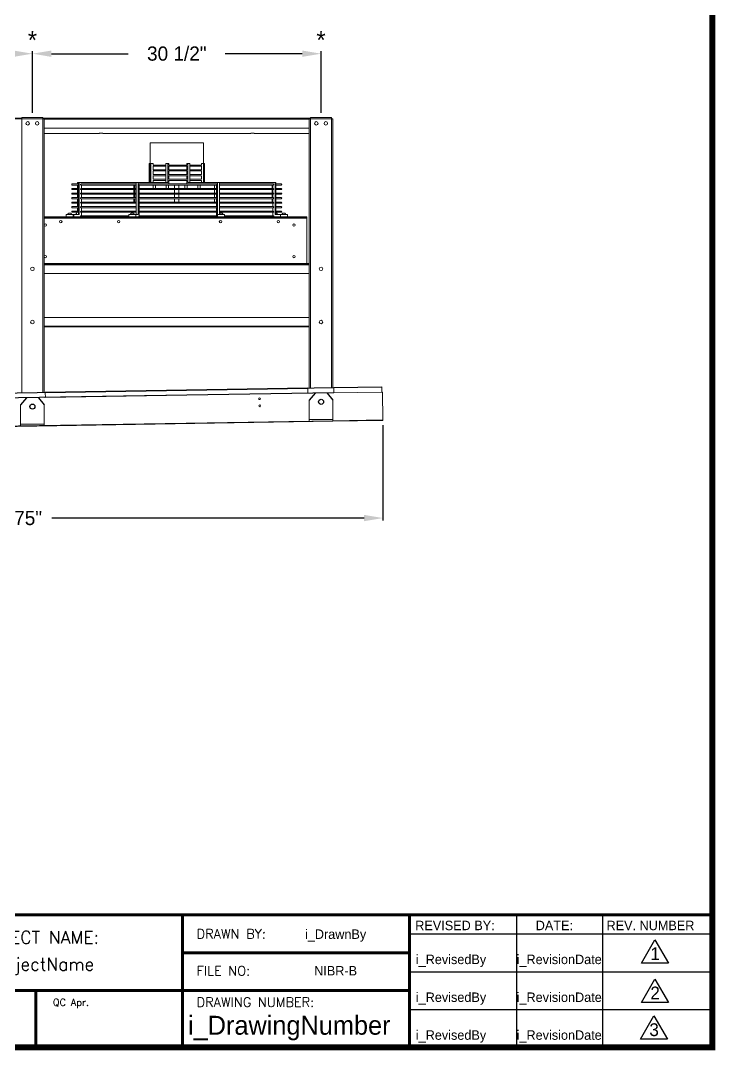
# Model space of a CAD drawing. Extents: x 6 to 271, y -23 to 146.
# Drawn here: x 193.9 to 267.3, y -18.6 to 90.3 of the extents above; entities that cross this region are included whole.
import ezdxf
from ezdxf.enums import TextEntityAlignment as Align

# ---------------------------------------------------------------- set-up
doc = ezdxf.new("R2010")
doc.units = 0
doc.header["$MEASUREMENT"] = 0
doc.layers.get('0').update_dxf_attribs({"linetype": 'CONTINUOUS'})
doc.layers.get('Defpoints').update_dxf_attribs({"linetype": 'CONTINUOUS'})
doc.styles.add('SIMPLEX', font='SIMPLEX')
doc.dimstyles.get("Standard").update_dxf_attribs({"dimtxt": 1.5, "dimasz": 2, "dimexe": 0.25, "dimexo": 0.5, "dimgap": 0.75, "dimtad": 0, "dimtih": 1, "dimtoh": 1, "dimdec": 4, "dimzin": 0, "dimdsep": 46, "dimlunit": 5, "dimtxsty": 'STANDARD', "dimcen": 0.125, "dimclrd": 1, "dimclre": 1, "dimclrt": 1, "dimadec": 0, "dimazin": 0, "dimtfac": 1, "dimtdec": 4, "dimtofl": 0, "dimtmove": 0, "dimatfit": 3, "dimfxl": 1, "dimfrac": 2, "dimtolj": 1, "dimtzin": 0, "dimarcsym": 0})

# ---------------------------------------------------------------- blocks, each defined once
blk = doc.blocks.new('*D20')
at = {"color": 7, "lineweight": -2}
for p, q in [((164.66, 80.54), (164.66, 87.04)), ((166.66, 86.79), (174.78, 86.79)), ((193.16, 86.79), (185.03, 86.79)), ((195.16, 80.54), (195.16, 87.04))]:
    blk.add_line(p, q, dxfattribs=at)
at = {"color": 7}
for points in [[(166.66, 87.12), (166.66, 86.45), (164.66, 86.79)], [(193.16, 87.12), (193.16, 86.45), (195.16, 86.79)]]:
    blk.add_solid(points, dxfattribs=at)
at = {"layer": 'Defpoints', "color": 0}
for p in [(195.16, 86.79), (164.66, 80.04), (195.16, 80.04)]:
    blk.add_point(p, dxfattribs=at)
at = {"insert": (179.91, 86.79), "char_height": 1.5, "attachment_point": 5}
blk.add_mtext('\\A1;30 1/2"', dxfattribs=at)
blk = doc.blocks.new('*D21')
at = {"color": 7, "lineweight": -2}
for p, q in [((195.16, 80.54), (195.16, 87.04)), ((197.16, 86.79), (205.28, 86.79)), ((223.66, 86.79), (215.53, 86.79)), ((225.66, 80.54), (225.66, 87.04))]:
    blk.add_line(p, q, dxfattribs=at)
at = {"color": 7}
for points in [[(197.16, 87.12), (197.16, 86.45), (195.16, 86.79)], [(223.66, 87.12), (223.66, 86.45), (225.66, 86.79)]]:
    blk.add_solid(points, dxfattribs=at)
at = {"layer": 'Defpoints', "color": 0}
for p in [(225.66, 86.79), (195.16, 80.04), (225.66, 80.04)]:
    blk.add_point(p, dxfattribs=at)
at = {"insert": (210.41, 86.79), "char_height": 1.5, "attachment_point": 5}
blk.add_mtext('\\A1;30 1/2"', dxfattribs=at)
blk = doc.blocks.new('*D22')
at = {"color": 7, "lineweight": -2}
for p, q in [((232.2, 47.53), (232.2, 37.45)), ((157.21, 46.3), (157.21, 37.45)), ((159.21, 37.7), (192.2, 37.7)), ((230.2, 37.7), (197.2, 37.7))]:
    blk.add_line(p, q, dxfattribs=at)
at = {"color": 7}
for points in [[(159.21, 38.04), (159.21, 37.37), (157.21, 37.7)], [(230.2, 38.04), (230.2, 37.37), (232.2, 37.7)]]:
    blk.add_solid(points, dxfattribs=at)
at = {"layer": 'Defpoints', "color": 0}
for p in [(232.2, 48.03), (157.21, 46.8), (157.21, 37.7)]:
    blk.add_point(p, dxfattribs=at)
at = {"insert": (194.7, 37.7), "char_height": 1.5, "attachment_point": 5}
blk.add_mtext('\\A1;75"', dxfattribs=at)

msp = doc.modelspace()

# ---------------------------------------------------------------- linework, layer by layer
at = {"color": 0, "linetype": 'Continuous', "lineweight": 15}
for p, q in [((165.76991, 79.96068), (194.04091, 79.96068)), ((193.90541, 79.90897), (194.03991, 79.90897)), ((194.03991, 79.90897), (194.03991, 50.95832)), ((194.04091, 79.90897), (194.03991, 79.90897)), ((194.04091, 80.04447), (194.04091, 79.90997)), ((194.04091, 80.04447), (196.26991, 80.04447)), ((194.04091, 79.90997), (196.26991, 79.90997)), ((194.04091, 79.90897), (194.04091, 79.90997)), ((194.04091, 79.90897), (196.26991, 79.90897)), ((194.04091, 50.95833), (194.04091, 79.90897)), ((196.26991, 80.04447), (196.26991, 79.90997)), ((196.26991, 79.96068), (224.54091, 79.96068)), ((196.26991, 79.90897), (196.26991, 79.90997)), ((196.27091, 79.90897), (196.26991, 79.90897)), ((196.26991, 50.99491), (196.26991, 79.90897)), ((196.40541, 79.90897), (196.27091, 79.90897)), ((196.27091, 79.90897), (196.27091, 50.99493)), ((196.40541, 79.90897), (196.40541, 50.99713)), ((196.40541, 79.85597), (224.40541, 79.85597)), ((224.40541, 79.90897), (224.40541, 51.4566)), ((224.40541, 79.90897), (224.53991, 79.90897)), ((224.53991, 79.90897), (224.53991, 51.45881)), ((224.54091, 79.90897), (224.53991, 79.90897)), ((224.54091, 80.04447), (224.54091, 79.90997)), ((224.54091, 80.04447), (226.76991, 80.04447)), ((224.54091, 79.90997), (226.76991, 79.90997)), ((224.54091, 79.90897), (224.54091, 79.90997)), ((224.54091, 79.90897), (226.76991, 79.90897)), ((224.54091, 51.45882), (224.54091, 79.90897)), ((226.76991, 80.04447), (226.76991, 79.90997)), ((226.76991, 79.90897), (226.76991, 79.90997)), ((226.77091, 79.90897), (226.76991, 79.90897)), ((226.76991, 51.4954), (226.76991, 79.90897)), ((226.90541, 79.90897), (226.77091, 79.90897)), ((226.77091, 79.90897), (226.77091, 51.49542)), ((226.90541, 79.90897), (226.90541, 51.49762)), ((196.40541, 78.92722), (224.40541, 78.92722)), ((196.40541, 78.36514), (202.21791, 78.36514)), ((202.59291, 78.36514), (218.21791, 78.36514)), ((211.4817, 77.35547), (207.59291, 77.35547)), ((213.21791, 77.35547), (211.4817, 77.35547)), ((218.59291, 78.36514), (224.40541, 78.36514)), ((207.48819, 75.16447), (207.48819, 73.16947)), ((207.58157, 75.16447), (207.48819, 75.16447)), ((207.67494, 75.16447), (207.58157, 75.16447)), ((207.58157, 75.16447), (207.58157, 73.16947)), ((207.67494, 75.16447), (207.67494, 73.16947)), ((207.90037, 75.16447), (207.67494, 75.16447)), ((207.90037, 75.01365), (207.90037, 75.16447)), ((209.46116, 75.16447), (209.23573, 75.16447)), ((209.23573, 75.16447), (209.23573, 73.16947)), ((209.46116, 75.16447), (209.46116, 73.16947)), ((209.55454, 75.16447), (209.46116, 75.16447)), ((209.55454, 75.01365), (209.55454, 75.16447)), ((211.4817, 75.01459), (211.4817, 75.16447)), ((211.4817, 75.16447), (211.57508, 75.16447)), ((211.57508, 75.16447), (211.57508, 73.16947)), ((211.8005, 75.16447), (211.57508, 75.16447)), ((211.8005, 75.16447), (211.8005, 73.16947)), ((213.00382, 75.01459), (213.00382, 75.16447)), ((213.00382, 75.16447), (213.22924, 75.16447)), ((213.22924, 75.16447), (213.22924, 73.16947)), ((213.32262, 75.16447), (213.22924, 75.16447)), ((213.32262, 75.16447), (213.32262, 73.16947)), ((209.23573, 75.01459), (207.90037, 75.01459)), ((207.90037, 74.51365), (207.90037, 74.89552)), ((207.90037, 74.89459), (209.23573, 74.89459)), ((209.23573, 74.51459), (207.90037, 74.51459)), ((207.90037, 74.01365), (207.90037, 74.39552)), ((207.90037, 74.39459), (209.23573, 74.39459)), ((211.4817, 75.01459), (209.55454, 75.01459)), ((209.55454, 74.51365), (209.55454, 74.89552)), ((209.55454, 74.89459), (211.4817, 74.89459)), ((211.4817, 74.51459), (209.55454, 74.51459)), ((209.55454, 74.01365), (209.55454, 74.39552)), ((209.55454, 74.39459), (211.4817, 74.39459)), ((211.4817, 74.51459), (211.4817, 74.89459)), ((211.4817, 74.01459), (211.4817, 74.39459)), ((213.00382, 75.01459), (211.8005, 75.01459)), ((211.8005, 74.89459), (213.00382, 74.89459)), ((213.00382, 74.51459), (211.8005, 74.51459)), ((211.8005, 74.39459), (213.00382, 74.39459)), ((213.00382, 74.51459), (213.00382, 74.89459)), ((213.00382, 74.01459), (213.00382, 74.39459)), ((200.01176, 73.01459), (199.36529, 73.01459)), ((199.91839, 73.16947), (199.91839, 73.01459)), ((200.01176, 73.16947), (199.91839, 73.16947)), ((200.10514, 73.16947), (200.01176, 73.16947)), ((200.01176, 73.16947), (200.01176, 69.78847)), ((200.10514, 73.16947), (200.10514, 69.78847)), ((206.10022, 73.16947), (200.10514, 73.16947)), ((206.10022, 73.01459), (200.3016, 73.01459)), ((206.32564, 73.16947), (206.10022, 73.16947)), ((206.10022, 73.16947), (206.10022, 69.78847)), ((206.32564, 73.16947), (206.32564, 69.78847)), ((209.46116, 73.16947), (206.32564, 73.16947)), ((214.63028, 73.01459), (206.40713, 73.01459)), ((209.23573, 74.01459), (207.90037, 74.01459)), ((207.90037, 73.51365), (207.90037, 73.89552)), ((207.90037, 73.89459), (209.23573, 73.89459)), ((209.23573, 73.51459), (207.90037, 73.51459)), ((207.90037, 73.16947), (207.90037, 73.39552)), ((207.90037, 73.39459), (209.23573, 73.39459)), ((211.4817, 74.01459), (209.55454, 74.01459)), ((209.55454, 73.51365), (209.55454, 73.89552)), ((209.55454, 73.89459), (211.4817, 73.89459)), ((211.4817, 73.51459), (209.55454, 73.51459)), ((209.55454, 73.01459), (209.55454, 73.39552)), ((209.55454, 73.39459), (211.4817, 73.39459)), ((211.4817, 73.51459), (211.4817, 73.89459)), ((211.4817, 73.01459), (211.4817, 73.39459)), ((211.57508, 73.16947), (214.71059, 73.16947)), ((213.00382, 74.01459), (211.8005, 74.01459)), ((211.8005, 73.89459), (213.00382, 73.89459)), ((213.00382, 73.51459), (211.8005, 73.51459)), ((211.8005, 73.39459), (213.00382, 73.39459)), ((213.00382, 73.51459), (213.00382, 73.89459)), ((213.00382, 73.16947), (213.00382, 73.39459)), ((214.71059, 73.16947), (214.71059, 69.78847)), ((214.93602, 73.16947), (214.71059, 73.16947)), ((214.93602, 73.16947), (214.93602, 69.89656)), ((214.93602, 73.16947), (220.79905, 73.16947)), ((220.60514, 73.01459), (214.93602, 73.01459)), ((220.79905, 73.16947), (220.79905, 69.78847)), ((220.89243, 73.16947), (220.79905, 73.16947)), ((220.89243, 73.16947), (220.89243, 69.78847)), ((221.44552, 73.01459), (220.89243, 73.01459)), ((199.36529, 72.89459), (200.01176, 72.89459)), ((200.01176, 72.53592), (199.36529, 72.53592)), ((199.36529, 72.41592), (200.01176, 72.41592)), ((200.01176, 72.05725), (199.36529, 72.05725)), ((199.36529, 71.93726), (200.01176, 71.93726)), ((199.91839, 72.89459), (199.91839, 72.53592)), ((199.91839, 72.41592), (199.91839, 72.05725)), ((199.91839, 71.93726), (199.91839, 71.57859)), ((200.30154, 72.89459), (206.10022, 72.89459)), ((200.30154, 72.41592), (206.10022, 72.41592)), ((200.30154, 71.93726), (206.10022, 71.93726)), ((206.10022, 72.53592), (200.3016, 72.53592)), ((206.10022, 72.05725), (200.30161, 72.05725)), ((200.33056, 72.53592), (200.33056, 72.89459)), ((200.33056, 72.05725), (200.33056, 72.41592)), ((200.33056, 71.57859), (200.33056, 71.93726)), ((205.87479, 72.89459), (205.87479, 72.53592)), ((205.87479, 72.41592), (205.87479, 72.05725)), ((205.87479, 71.93726), (205.87479, 71.57859)), ((205.96817, 72.53592), (205.96817, 72.89459)), ((205.96817, 72.05725), (205.96817, 72.41592)), ((205.96817, 71.57859), (205.96817, 71.93726)), ((206.40699, 72.89459), (214.63028, 72.89459)), ((206.40699, 72.41592), (214.63028, 72.41592)), ((206.40699, 71.93726), (214.63028, 71.93726)), ((214.63028, 72.53592), (206.40713, 72.53592)), ((214.63028, 72.05725), (206.40713, 72.05725)), ((206.41902, 72.53592), (206.41902, 72.89459)), ((206.41902, 72.05725), (206.41902, 72.41592)), ((206.41902, 71.57859), (206.41902, 71.93726)), ((214.39179, 72.53592), (214.39179, 72.89459)), ((214.39179, 72.05725), (214.39179, 72.41592)), ((214.39179, 71.57859), (214.39179, 71.93726)), ((214.61722, 72.53592), (214.61722, 72.89459)), ((214.61722, 72.05725), (214.61722, 72.41592)), ((214.61722, 71.57859), (214.61722, 71.93726)), ((214.93602, 72.89459), (220.60514, 72.89459)), ((220.60514, 72.53592), (214.93602, 72.53592)), ((214.93602, 72.41592), (220.60514, 72.41592)), ((220.60514, 72.05725), (214.93602, 72.05725)), ((214.93602, 71.93726), (220.60514, 71.93726)), ((220.48025, 72.53592), (220.48025, 72.89459)), ((220.48025, 72.05725), (220.48025, 72.41592)), ((220.48025, 71.57859), (220.48025, 71.93726)), ((220.57362, 72.53592), (220.57362, 72.89459)), ((220.57362, 72.05725), (220.57362, 72.41592)), ((220.57362, 71.57859), (220.57362, 71.93726)), ((220.89243, 72.89459), (221.44552, 72.89459)), ((221.44552, 72.53592), (220.89243, 72.53592)), ((220.89243, 72.41592), (221.44552, 72.41592)), ((221.44552, 72.05725), (220.89243, 72.05725)), ((220.89243, 71.93726), (221.44552, 71.93726)), ((200.01176, 71.57859), (199.36529, 71.57859)), ((199.36529, 71.45859), (200.01176, 71.45859)), ((200.01176, 71.09992), (199.36529, 71.09992)), ((199.36529, 70.97992), (200.01176, 70.97992)), ((199.91839, 71.45859), (199.91839, 71.09992)), ((199.91839, 70.97992), (199.91839, 70.62126)), ((200.30154, 71.45859), (206.10022, 71.45859)), ((200.30154, 70.97992), (206.10022, 70.97992)), ((206.10022, 71.57859), (200.30161, 71.57859)), ((206.10022, 71.09992), (200.30161, 71.09992)), ((200.33056, 71.09992), (200.33056, 71.45859)), ((200.33056, 70.62126), (200.33056, 70.97992)), ((205.87479, 71.45859), (205.87479, 71.09992)), ((205.96817, 71.09992), (205.96817, 71.45859)), ((206.40699, 71.45859), (214.63028, 71.45859)), ((206.40699, 70.97992), (214.63028, 70.97992)), ((214.63028, 71.57859), (206.40713, 71.57859)), ((214.63028, 71.09992), (206.40713, 71.09992)), ((206.41902, 71.09992), (206.41902, 71.45859)), ((206.41902, 70.62126), (206.41902, 70.97992)), ((214.39179, 71.09992), (214.39179, 71.45859)), ((214.61722, 71.09992), (214.61722, 71.45859)), ((214.61722, 70.62126), (214.61722, 70.97992)), ((220.60514, 71.57859), (214.93602, 71.57859)), ((214.93602, 71.45859), (220.60514, 71.45859)), ((220.60514, 71.09992), (214.93602, 71.09992)), ((214.93602, 70.97992), (220.60514, 70.97992)), ((220.48025, 71.09992), (220.48025, 71.45859)), ((220.57362, 71.09992), (220.57362, 71.45859)), ((220.57362, 70.62126), (220.57362, 70.97992)), ((221.44552, 71.57859), (220.89243, 71.57859)), ((220.89243, 71.45859), (221.44552, 71.45859)), ((221.44552, 71.09992), (220.89243, 71.09992)), ((220.89243, 70.97992), (221.44552, 70.97992)), ((198.71888, 69.78847), (198.74697, 69.78847)), ((198.74697, 69.78847), (199.45688, 69.78847)), ((199.30663, 69.78947), (198.86913, 69.78947)), ((198.99313, 69.91347), (198.99328, 69.91347)), ((198.99601, 69.91347), (198.99328, 69.91347)), ((198.99601, 69.91347), (199.00652, 69.91347)), ((199.0172, 69.91347), (199.00652, 69.91347)), ((199.0172, 69.91347), (199.09324, 69.91347)), ((199.10479, 69.91347), (199.09324, 69.91347)), ((199.11107, 69.91347), (199.10479, 69.91347)), ((199.11107, 69.91347), (199.13644, 69.91347)), ((199.15098, 69.91347), (199.13644, 69.91347)), ((199.15098, 69.91347), (199.18263, 69.91347)), ((200.01176, 70.62126), (199.36529, 70.62126)), ((199.36529, 70.50126), (200.01176, 70.50126)), ((200.01176, 70.14259), (199.36529, 70.14259)), ((199.36529, 70.02259), (200.01176, 70.02259)), ((199.52217, 69.78847), (199.45688, 69.78847)), ((199.52217, 69.78847), (199.52217, 69.54447)), ((200.10514, 69.78847), (199.52217, 69.78847)), ((199.91839, 70.50126), (199.91839, 70.14259)), ((200.30154, 70.50126), (206.10022, 70.50126)), ((200.30154, 70.02259), (206.10022, 70.02259)), ((206.10022, 70.62126), (200.3016, 70.62126)), ((206.10022, 70.14259), (200.3016, 70.14259)), ((200.33056, 70.14259), (200.33056, 70.50126)), ((200.33056, 69.66393), (200.33056, 70.02259)), ((205.34853, 69.78847), (205.37662, 69.78847)), ((205.37662, 69.78847), (206.08653, 69.78847)), ((205.93628, 69.78947), (205.49878, 69.78947)), ((205.62278, 69.91347), (205.65443, 69.91347)), ((205.66897, 69.91347), (205.65443, 69.91347)), ((205.66897, 69.91347), (205.69434, 69.91347)), ((205.70062, 69.91347), (205.69434, 69.91347)), ((205.71217, 69.91347), (205.70062, 69.91347)), ((205.71217, 69.91347), (205.78821, 69.91347)), ((205.79889, 69.91347), (205.78821, 69.91347)), ((205.79889, 69.91347), (205.8094, 69.91347)), ((205.81213, 69.91347), (205.8094, 69.91347)), ((205.81213, 69.91347), (205.81228, 69.91347)), ((206.32564, 69.78847), (206.08653, 69.78847)), ((206.40699, 70.50126), (214.63028, 70.50126)), ((206.40699, 70.02259), (214.63028, 70.02259)), ((214.63028, 70.62126), (206.40713, 70.62126)), ((214.63028, 70.14259), (206.40713, 70.14259)), ((206.41902, 70.14259), (206.41902, 70.50126)), ((206.41902, 69.66393), (206.41902, 70.02259)), ((214.61722, 70.14259), (214.61722, 70.50126)), ((214.61722, 69.66393), (214.61722, 70.02259)), ((214.71059, 69.78847), (214.72428, 69.78847)), ((214.72428, 69.78847), (214.75237, 69.78847)), ((214.75237, 69.78847), (215.46228, 69.78847)), ((214.89118, 69.78947), (214.87453, 69.78947)), ((215.31203, 69.78947), (214.89118, 69.78947)), ((220.60514, 70.62126), (214.93602, 70.62126)), ((214.93602, 70.50126), (220.60514, 70.50126)), ((220.60514, 70.14259), (214.93602, 70.14259)), ((214.93602, 70.02259), (220.60514, 70.02259)), ((214.99853, 69.91347), (214.99868, 69.91347)), ((215.00141, 69.91347), (214.99868, 69.91347)), ((215.00141, 69.91347), (215.01192, 69.91347)), ((215.0226, 69.91347), (215.01192, 69.91347)), ((215.0226, 69.91347), (215.09864, 69.91347)), ((215.11019, 69.91347), (215.09864, 69.91347)), ((215.11647, 69.91347), (215.11019, 69.91347)), ((215.11647, 69.91347), (215.14184, 69.91347)), ((215.15638, 69.91347), (215.14184, 69.91347)), ((215.15638, 69.91347), (215.18803, 69.91347)), ((220.57362, 70.14259), (220.57362, 70.50126)), ((220.57362, 69.66393), (220.57362, 70.02259)), ((220.79905, 69.78847), (221.35393, 69.78847)), ((221.44552, 70.62126), (220.89243, 70.62126)), ((220.89243, 70.50126), (221.44552, 70.50126)), ((221.44552, 70.14259), (220.89243, 70.14259)), ((220.89243, 70.02259), (221.44552, 70.02259)), ((221.35393, 69.78847), (221.38202, 69.78847)), ((221.38202, 69.78847), (222.09193, 69.78847)), ((221.63922, 69.78947), (221.50418, 69.78947)), ((221.62818, 69.91347), (221.65983, 69.91347)), ((221.94168, 69.78947), (221.63922, 69.78947)), ((221.67437, 69.91347), (221.65983, 69.91347)), ((221.67437, 69.91347), (221.69974, 69.91347)), ((221.70602, 69.91347), (221.69974, 69.91347)), ((221.71757, 69.91347), (221.70602, 69.91347)), ((221.71757, 69.91347), (221.79361, 69.91347)), ((221.80429, 69.91347), (221.79361, 69.91347)), ((221.80429, 69.91347), (221.8148, 69.91347)), ((221.81753, 69.91347), (221.8148, 69.91347)), ((221.81753, 69.91347), (221.81768, 69.91347)), ((196.40541, 69.54447), (198.35441, 69.54447)), ((196.40541, 69.49347), (198.35441, 69.49347)), ((196.40541, 69.41947), (224.15541, 69.41947)), ((198.35441, 69.54447), (198.35441, 69.49347)), ((198.35441, 69.49347), (198.35441, 69.41947)), ((198.35541, 69.49347), (198.35541, 69.41947)), ((198.40541, 69.49347), (198.35541, 69.49347)), ((198.40541, 69.49567), (198.40541, 69.41947)), ((198.45321, 69.49567), (198.40541, 69.49567)), ((198.45321, 69.49567), (198.45321, 69.41947)), ((222.35661, 69.54447), (198.45421, 69.54447)), ((198.45421, 69.54447), (198.45421, 69.49567)), ((222.35661, 69.49567), (198.45421, 69.49567)), ((198.45421, 69.49567), (198.45421, 69.41947)), ((205.34853, 69.66393), (200.30161, 69.66393)), ((214.63028, 69.66393), (206.40713, 69.66393)), ((220.60514, 69.66393), (215.46228, 69.66393)), ((222.35661, 69.54447), (222.35661, 69.49567)), ((222.35661, 69.49567), (222.35661, 69.41947)), ((222.35761, 69.49567), (222.40541, 69.49567)), ((222.35761, 69.41947), (222.35761, 69.49567)), ((222.40541, 69.41947), (222.40541, 69.49567)), ((222.45541, 69.49347), (222.40541, 69.49347)), ((222.45541, 69.49347), (222.45541, 69.41947)), ((222.45641, 69.49347), (222.45641, 69.54447)), ((224.10441, 69.54447), (222.45641, 69.54447)), ((222.45641, 69.41947), (222.45641, 69.49347)), ((224.10341, 69.49347), (222.45641, 69.49347)), ((224.10341, 69.49347), (224.02941, 69.41947)), ((224.03141, 69.41947), (224.10441, 69.49247)), ((224.10441, 69.49447), (224.10441, 69.54447)), ((224.10441, 69.49247), (224.10441, 69.41947)), ((224.15541, 69.49347), (224.10541, 69.49347)), ((224.15541, 69.41947), (224.15541, 69.49347)), ((224.15541, 69.41947), (224.15541, 64.59547)), ((196.40541, 64.59547), (224.15541, 64.59547)), ((196.40541, 64.59447), (224.15541, 64.59447)), ((196.40541, 64.54447), (224.40541, 64.54447)), ((196.40541, 64.48097), (224.40541, 64.48097)), ((224.15541, 64.59547), (224.15541, 64.59447)), ((224.15541, 64.59447), (224.15541, 64.54447)), ((224.15641, 64.59447), (224.15641, 64.54447)), ((224.15641, 64.59447), (224.40541, 64.59447)), ((196.40541, 63.54447), (224.40541, 63.54447)), ((196.40541, 58.91947), (224.40541, 58.91947)), ((196.40541, 57.98297), (224.40541, 57.98297)), ((196.40541, 57.91947), (224.40541, 57.91947)), ((196.517, 50.9985), (224.26327, 51.45342)), ((196.51772, 50.95431), (224.26399, 51.40923)), ((224.26399, 51.40923), (224.26327, 51.45342)), ((224.26399, 51.40923), (224.27238, 50.89757)), ((227.0129, 51.4985), (232.07472, 51.58149)), ((227.0129, 51.4985), (227.01362, 51.45431)), ((227.01362, 51.45431), (232.07544, 51.53731)), ((227.02201, 50.94265), (227.01362, 51.45431)), ((232.07472, 51.58149), (232.07544, 51.53731)), ((232.07544, 51.53731), (232.08383, 51.02564)), ((196.40541, 50.43997), (224.40541, 50.89904)), ((196.517, 50.9985), (196.51772, 50.95431)), ((196.52611, 50.44265), (196.51772, 50.95431)), ((224.27238, 50.89757), (196.52611, 50.44265)), ((224.40541, 50.16419), (224.40541, 47.95053)), ((226.90541, 50.94003), (232.14633, 51.02596)), ((226.90541, 50.16419), (226.90541, 47.99152)), ((232.08383, 51.02564), (227.02201, 50.94265)), ((232.19468, 48.07736), (232.14633, 51.02596)), ((193.90541, 49.6637), (193.90541, 47.45004)), ((196.40541, 49.6637), (196.40541, 47.49103)), ((196.40541, 47.49057), (224.40541, 47.94965)), ((196.40541, 47.43956), (224.40541, 47.89864)), ((226.90541, 47.99064), (232.19468, 48.07736)), ((226.90541, 47.93963), (232.14452, 48.02553)), ((232.14452, 48.02553), (232.19552, 48.02636))]:
    msp.add_line(p, q, dxfattribs=at)
at = {"color": 0}
for p, q in [((163.27147, 50.45342), (227.01288, 51.49939)), ((227.02203, 50.94194), (163.40541, 49.89891)), ((194.51595, 50.40945), (193.90541, 49.6637)), ((195.79486, 50.40945), (196.40541, 49.6637)), ((225.01595, 50.90994), (224.40541, 50.16419)), ((226.29486, 50.90994), (226.90541, 50.16419)), ((163.40541, 46.94951), (226.90541, 47.99064)), ((226.90624, 47.93964), (163.40541, 46.89851)), ((226.90541, 48.11652), (224.40541, 48.07553)), ((224.40541, 47.95053), (224.40541, 47.89952)), ((196.40541, 47.61603), (193.90541, 47.57504)), ((193.90541, 47.45004), (193.90541, 47.39903)), ((155.00695, -4.24912), (235.00615, -4.24912)), ((211.00639, -4.24912), (211.00639, -12.24904)), ((235.00615, -4.24912), (235.00615, -18.24898)), ((235.00615, -4.24912), (267.00583, -4.24912)), ((235.00615, -4.24912), (235.00615, -6.2491)), ((246.29697, -4.24912), (246.29697, -10.24906)), ((255.38999, -4.24912), (255.38999, -10.24906)), ((235.00615, -6.2491), (267.00583, -6.2491)), ((211.00639, -8.24908), (235.00615, -8.24908)), ((211.00639, -12.24904), (211.00639, -8.24908)), ((246.29697, -8.24908), (246.29697, -14.24902)), ((255.38999, -8.24908), (255.38999, -14.24902)), ((235.00615, -10.24906), (267.00583, -10.24906)), ((235.00615, -12.24904), (155.00695, -12.24904)), ((195.50654, -12.24904), (195.50654, -18.24898)), ((211.00639, -12.24904), (211.00639, -18.24898)), ((246.29697, -12.24904), (246.29697, -18.24898)), ((255.38999, -12.24904), (255.38999, -18.24898)), ((235.00615, -14.24902), (267.00583, -14.24902)), ((235.00615, -18.24898), (267.00583, -18.24898))]:
    msp.add_line(p, q, dxfattribs=at)
for points, const_width in [([(11.00839, -18.24898), (267.00583, -18.24898), (267.00583, 141.74942), (11.00839, 141.74942), (11.00839, -18.24898)], 0.63999), ([(267.00583, -4.24912), (75.00775, -4.24912), (75.00775, -18.24898)], 0.32), ([(211.00639, -4.24912), (211.00639, -18.24898)], 0.32), ([(235.00615, -18.24898), (235.00615, -4.24912), (267.00583, -4.24912)], 0.32), ([(235.00615, -8.24908), (211.00639, -8.24908), (211.00639, -18.24898)], 0.32), ([(235.00615, -12.24904), (155.00695, -12.24904)], 0.32), ([(195.50654, -12.24904), (195.50654, -18.24898)], 0.32)]:
    msp.add_lwpolyline(points, dxfattribs=dict(at, const_width=const_width))
at = {"color": 0, "linetype": 'Continuous', "lineweight": 15, "flags": 128}
for points in [[(202.21791, 78.36514), (202.2255, 78.3712), (202.24767, 78.37676), (202.28262, 78.38139), (202.32752, 78.38469), (202.37872, 78.38642), (202.43209, 78.38642), (202.4833, 78.38469), (202.52819, 78.38139), (202.56314, 78.37676), (202.58531, 78.3712), (202.59291, 78.36514)], [(202.59291, 78.36514), (202.58524, 78.37119), (202.56304, 78.37675), (202.52809, 78.38136), (202.48322, 78.38466), (202.43206, 78.38638), (202.37875, 78.38638), (202.32759, 78.38466), (202.28272, 78.38136), (202.24777, 78.37675), (202.22557, 78.37119), (202.21791, 78.36514)], [(218.21791, 78.36514), (218.2255, 78.3712), (218.24767, 78.37676), (218.28262, 78.38139), (218.32752, 78.38469), (218.37872, 78.38642), (218.43209, 78.38642), (218.4833, 78.38469), (218.52819, 78.38139), (218.56314, 78.37676), (218.58531, 78.3712), (218.59291, 78.36514)], [(218.59291, 78.36514), (218.58524, 78.37119), (218.56304, 78.37675), (218.52809, 78.38136), (218.48322, 78.38466), (218.43206, 78.38638), (218.37875, 78.38638), (218.32759, 78.38466), (218.28272, 78.38136), (218.24777, 78.37675), (218.22557, 78.37119), (218.21791, 78.36514)], [(214.63028, 73.01459), (214.63033, 73.01459), (214.63961, 73.00941), (214.64729, 72.99488), (214.65207, 72.97348), (214.65313, 72.94886), (214.6503, 72.92521), (214.64405, 72.90657), (214.63545, 72.89613), (214.63028, 72.89459)], [(214.63028, 72.53592), (214.63453, 72.53488), (214.64289, 72.52605), (214.64931, 72.50947), (214.65279, 72.48771), (214.65279, 72.46413), (214.64931, 72.44237), (214.64289, 72.4258), (214.63453, 72.41696), (214.63028, 72.41592)], [(214.63028, 72.05725), (214.63453, 72.05622), (214.64289, 72.04738), (214.64931, 72.0308), (214.65279, 72.00904), (214.65279, 71.98546), (214.64931, 71.96371), (214.64289, 71.94713), (214.63453, 71.93829), (214.63028, 71.93726)], [(214.63028, 71.57859), (214.63453, 71.57755), (214.64289, 71.56871), (214.64931, 71.55214), (214.65279, 71.53038), (214.65279, 71.5068), (214.64931, 71.48504), (214.64289, 71.46846), (214.63453, 71.45963), (214.63028, 71.45859)], [(214.63028, 71.09992), (214.63453, 71.09888), (214.64289, 71.09005), (214.64931, 71.07347), (214.65279, 71.05171), (214.65279, 71.02813), (214.64931, 71.00638), (214.64289, 70.9898), (214.63453, 70.98096), (214.63028, 70.97992)], [(200.01176, 70.28739), (199.97321, 70.17114), (199.96124, 70.14259)], [(214.63028, 70.62126), (214.63453, 70.62022), (214.64289, 70.61138), (214.64931, 70.59481), (214.65279, 70.57305), (214.65279, 70.54947), (214.64931, 70.52771), (214.64289, 70.51113), (214.63453, 70.5023), (214.63028, 70.50126)], [(214.63028, 70.14259), (214.63453, 70.14155), (214.64289, 70.13272), (214.64931, 70.11614), (214.65279, 70.09438), (214.65279, 70.0708), (214.64931, 70.04904), (214.64289, 70.03247), (214.63453, 70.02363), (214.63028, 70.02259)], [(214.63028, 69.66393), (214.63479, 69.66276), (214.64322, 69.65348), (214.6496, 69.63633), (214.65291, 69.61403), (214.65262, 69.59012), (214.65122, 69.57935)], [(196.52611, 50.44265), (196.52611, 50.44258), (196.52611, 50.4425), (196.52612, 50.44242), (196.52612, 50.44233), (196.52612, 50.44223), (196.52612, 50.44214), (196.52612, 50.44204), (196.52612, 50.44194)], [(232.19552, 48.02636), (232.1955, 48.02734), (232.19545, 48.03025), (232.19538, 48.03496), (232.19527, 48.0413), (232.19515, 48.04903), (232.195, 48.05784), (232.19484, 48.06741), (232.19468, 48.07736)]]:
    msp.add_lwpolyline(points, dxfattribs=at)
at = {"color": 0}
for points in [[(260.94222, -6.88455), (262.36798, -9.35405), (259.51645, -9.35405)], [(260.94222, -11.03486), (262.36798, -13.50435), (259.51645, -13.50435)], [(260.83737, -14.91605), (262.26313, -17.38555), (259.4116, -17.38555)]]:
    msp.add_lwpolyline(points, close=True, dxfattribs=at)
at = {"color": 0, "linetype": 'Continuous', "lineweight": 15}
for centre, radius in [((194.65541, 79.41947), 0.1875), ((195.65541, 79.41947), 0.1875), ((225.15541, 79.41947), 0.1875), ((226.15541, 79.41947), 0.1875), ((196.53041, 68.66947), 0.125), ((198.15541, 69.04447), 0.125), ((204.28041, 69.04447), 0.125), ((215.03041, 69.04447), 0.125), ((221.15541, 69.04447), 0.125), ((222.78041, 68.66947), 0.125), ((196.53041, 65.34547), 0.125), ((222.78041, 65.34547), 0.125), ((195.15541, 64.04447), 0.1875), ((225.65541, 64.04447), 0.1875), ((195.15541, 58.41947), 0.1875), ((225.65541, 58.41947), 0.1875), ((219.15628, 50.31291), 0.09375), ((219.16857, 49.56301), 0.09375)]:
    msp.add_circle(centre, radius, dxfattribs=at)
at = {"color": 0}
for centre in [(225.65541, 49.98851), (195.15541, 49.48802)]:
    msp.add_circle(centre, 0.26853, dxfattribs=at)
at = {"color": 0, "linetype": 'Continuous', "lineweight": 15}
for centre, radius, start, end in [((207.59291, 74.95459), 0.06, 100.8922831, 259.1077169), ((207.59291, 74.45459), 0.06, 100.8922831, 259.1077169), ((199.36529, 72.95459), 0.06, 90, 270), ((207.59291, 73.95459), 0.06, 100.8922831, 259.1077169), ((207.59291, 73.45459), 0.06, 100.8922831, 259.1077169), ((220.60197, 72.95459), 0.06008, 273.0272303, 86.9727697), ((221.44552, 72.95459), 0.06, 270, 90), ((199.36529, 72.47592), 0.06, 90, 270), ((199.36529, 71.99725), 0.06, 90, 270), ((220.60185, 72.47592), 0.06009, 273.1453971, 86.8546029), ((220.60185, 71.99725), 0.06009, 273.143836, 86.856164), ((221.44552, 72.47592), 0.06, 270, 90), ((221.44552, 71.99725), 0.06, 270, 90), ((199.36529, 71.51859), 0.06, 90, 270), ((199.36529, 71.03992), 0.06, 90, 270), ((220.60185, 71.51859), 0.06009, 273.1453971, 86.8546029), ((220.60185, 71.03992), 0.06009, 273.143836, 86.856164), ((221.44552, 71.51859), 0.06, 270, 90), ((221.44552, 71.03992), 0.06, 270, 90), ((198.99313, 69.78947), 0.124, 90, 180), ((199.18263, 69.78947), 0.124, 0, 90), ((199.36529, 70.56126), 0.06, 90, 270), ((199.36529, 70.08259), 0.06, 90, 270), ((199.04511, 70.54347), 1, 310.9746302, 328.6087893), ((205.62278, 69.78947), 0.124, 90, 180), ((205.81228, 69.78947), 0.124, 0, 90), ((214.99853, 69.78947), 0.124, 90, 180), ((215.18803, 69.78947), 0.124, 0, 90), ((220.60185, 70.56126), 0.06009, 273.1453971, 86.8546029), ((220.60185, 70.08259), 0.06009, 273.1453971, 86.8546029), ((221.76571, 70.54347), 1, 211.3912107, 229.0253698), ((221.44552, 70.56126), 0.06, 270, 90), ((221.44552, 70.08259), 0.06, 270, 90), ((221.62818, 69.78947), 0.124, 90, 180), ((221.81768, 69.78947), 0.124, 0, 90), ((198.35441, 69.49347), 0.051, 0, 90), ((198.35441, 69.49347), 0.001, 0, 90), ((198.45421, 69.49567), 0.0488, 90, 180), ((198.45421, 69.49567), 0.001, 90, 180), ((220.60166, 69.60443), 0.05959, 335.1033449, 86.6444624), ((222.35661, 69.49567), 0.0488, 360, 90), ((222.35661, 69.49567), 0.001, 0, 90), ((222.45641, 69.49347), 0.051, 90, 180), ((222.45641, 69.49347), 0.001, 90, 180), ((224.10441, 69.49347), 0.051, 0, 90), ((224.10441, 69.49347), 0.001, 0, 90), ((224.15641, 64.59547), 0.001, 180, 270), ((224.39839, 50.89931), 0.12602, 180.7901507, 181.1116093), ((227.14812, 50.94439), 0.12612, 180.7902753, 181.1114847), ((232.17968, 51.02688), 0.09586, 180.7395844, 181.1621756)]:
    msp.add_arc(centre, radius, start, end, dxfattribs=at)
for points in [[(194.04091, 79.91947), (165.76991, 79.91947)], [(224.54091, 79.91947), (196.26991, 79.91947)], [(196.40541, 78.36473), (202.21791, 78.36473)], [(202.59291, 78.36473), (218.21791, 78.36473)], [(207.59291, 77.35547), (207.59291, 75.16447)], [(213.21791, 75.16447), (213.21791, 77.35547)], [(218.59291, 78.36473), (224.40541, 78.36473)], [(207.91527, 72.89459), (207.91527, 72.53592)], [(208.16527, 72.53592), (208.16527, 72.89459)], [(209.30074, 72.89459), (209.30074, 72.53592)], [(209.55074, 72.53592), (209.55074, 72.89459)], [(210.17891, 72.89459), (210.17891, 72.53592)], [(210.17891, 72.41592), (210.17891, 72.05725)], [(210.17891, 71.93726), (210.17891, 71.57859)], [(210.63191, 72.53592), (210.63191, 72.89459)], [(210.63191, 72.05725), (210.63191, 72.41592)], [(210.63191, 71.57859), (210.63191, 71.93726)], [(211.26008, 72.89459), (211.26008, 72.53592)], [(211.51008, 72.53592), (211.51008, 72.89459)], [(212.64554, 72.89459), (212.64554, 72.53592)], [(212.89554, 72.53592), (212.89554, 72.89459)], [(210.17891, 71.45859), (210.17891, 71.09992)], [(210.63191, 71.09992), (210.63191, 71.45859)], [(198.71888, 69.78847), (198.71888, 69.54447)], [(198.86913, 69.78947), (198.86913, 69.78847)], [(198.99328, 69.91347), (198.98931, 69.9134)], [(198.98931, 69.9134), (198.99601, 69.91347)], [(199.00652, 69.91347), (199.01323, 69.9134)], [(199.01323, 69.9134), (199.0172, 69.91347)], [(199.09324, 69.91347), (199.09489, 69.9134)], [(199.09489, 69.9134), (199.11107, 69.91347)], [(199.13644, 69.91347), (199.15263, 69.9134)], [(199.15263, 69.9134), (199.15098, 69.91347)], [(199.30663, 69.78847), (199.30663, 69.78947)], [(199.45688, 69.54447), (199.45688, 69.78847)], [(205.34853, 69.78847), (205.34853, 69.54447)], [(205.49878, 69.78947), (205.49878, 69.78847)], [(205.65443, 69.91347), (205.65279, 69.9134)], [(205.65279, 69.9134), (205.66897, 69.91347)], [(205.69434, 69.91347), (205.71053, 69.9134)], [(205.71053, 69.9134), (205.71217, 69.91347)], [(205.78821, 69.91347), (205.79219, 69.9134)], [(205.79219, 69.9134), (205.79889, 69.91347)], [(205.8094, 69.91347), (205.81611, 69.9134)], [(205.81611, 69.9134), (205.81213, 69.91347)], [(205.93628, 69.78847), (205.93628, 69.78947)], [(206.08653, 69.54447), (206.08653, 69.78847)], [(214.72428, 69.78847), (214.72428, 69.54447)], [(214.87453, 69.78947), (214.87453, 69.78847)], [(214.99868, 69.91347), (214.99471, 69.9134)], [(214.99471, 69.9134), (215.00141, 69.91347)], [(215.01192, 69.91347), (215.01862, 69.9134)], [(215.01862, 69.9134), (215.0226, 69.91347)], [(215.09864, 69.91347), (215.10028, 69.9134)], [(215.10028, 69.9134), (215.11647, 69.91347)], [(215.14184, 69.91347), (215.15803, 69.9134)], [(215.15803, 69.9134), (215.15638, 69.91347)], [(215.31203, 69.78847), (215.31203, 69.78947)], [(215.46228, 69.54447), (215.46228, 69.78847)], [(221.35393, 69.78847), (221.35393, 69.54447)], [(221.50418, 69.78947), (221.50418, 69.78847)], [(221.65983, 69.91347), (221.65818, 69.9134)], [(221.65818, 69.9134), (221.67437, 69.91347)], [(221.69974, 69.91347), (221.71593, 69.9134)], [(221.71593, 69.9134), (221.71757, 69.91347)], [(221.79361, 69.91347), (221.79758, 69.9134)], [(221.79758, 69.9134), (221.80429, 69.91347)], [(221.8148, 69.91347), (221.8215, 69.9134)], [(221.8215, 69.9134), (221.81753, 69.91347)], [(221.94168, 69.78847), (221.94168, 69.78947)], [(222.09193, 69.54447), (222.09193, 69.78847)]]:
    msp.add_open_spline(points, degree=1, dxfattribs=at)
for points, knots in [([(202.21791, 78.36514), (202.21791, 78.36514), (202.21791, 78.36514), (202.21791, 78.36514), (202.21791, 78.36514), (202.21791, 78.36514), (202.21791, 78.36514)], [0, 0, 0, 0, 1, 1, 1, 1.000000587, 1.000000587, 1.000000587, 1.000000587]), ([(200.30758, 73.01337), (200.30439, 73.01391), (200.29503, 73.01549), (200.27945, 73.01067), (200.2635, 72.99986), (200.25181, 72.98361), (200.24573, 72.96418), (200.24594, 72.94364), (200.25241, 72.92438), (200.26444, 72.90838), (200.2806, 72.8981), (200.29478, 72.89369), (200.30262, 72.89505), (200.30432, 72.89534)], [0, 0, 0, 0, 0.052783323, 0.154934263, 0.257082874, 0.359213413, 0.461325476, 0.563409543, 0.665488286, 0.76757847, 0.869684561, 0.971816841, 1, 1, 1, 1]), ([(206.40956, 73.01384), (206.40924, 73.01405), (206.40644, 73.01597), (206.4008, 73.01316), (206.39371, 73.00503), (206.38807, 72.99055), (206.38458, 72.97219), (206.38361, 72.9518), (206.38528, 72.93176), (206.3894, 72.91421), (206.3955, 72.90153), (206.40177, 72.89482), (206.40575, 72.89527), (206.40715, 72.89543)], [0, 0, 0, 0, 0.012922081, 0.116404368, 0.219886063, 0.323357153, 0.426801587, 0.530227496, 0.633636239, 0.737049688, 0.840478708, 0.943932423, 1, 1, 1, 1]), ([(200.30763, 72.05611), (200.30363, 72.05662), (200.29343, 72.05794), (200.27726, 72.05231), (200.26175, 72.04073), (200.25071, 72.02397), (200.2454, 72.00427), (200.24642, 71.98376), (200.25365, 71.96482), (200.26629, 71.94936), (200.28283, 71.93993), (200.29639, 71.93612), (200.30342, 71.93757), (200.30433, 71.93776)], [0, 0, 0, 0, 0.0658141901, 0.167952609, 0.2700903952, 0.3722042741, 0.4742988968, 0.5763690627, 0.6784374755, 0.7805171214, 0.8826154446, 0.9847345884, 1, 1, 1, 1]), ([(200.30758, 72.53471), (200.30439, 72.53524), (200.29503, 72.53682), (200.27945, 72.532), (200.2635, 72.5212), (200.25181, 72.50495), (200.24573, 72.48552), (200.24594, 72.46498), (200.25241, 72.44571), (200.26444, 72.42972), (200.2806, 72.41944), (200.29478, 72.41502), (200.30262, 72.41638), (200.30432, 72.41668)], [0, 0, 0, 0, 0.0527838651, 0.154936015, 0.2570844675, 0.3592148472, 0.4613211192, 0.5634109739, 0.6654895576, 0.7675749819, 0.8696840098, 0.9718161312, 1, 1, 1, 1]), ([(206.40959, 72.05604), (206.40807, 72.05659), (206.40399, 72.05806), (206.39739, 72.05284), (206.39087, 72.04163), (206.38616, 72.02512), (206.38381, 72.00555), (206.38406, 71.98501), (206.3869, 71.96592), (206.39201, 71.95016), (206.39879, 71.94043), (206.40419, 71.93626), (206.40693, 71.93742), (206.40713, 71.9375)], [0, 0, 0, 0, 0.061161763, 0.164611506, 0.268053034, 0.371476026, 0.474875472, 0.578253036, 0.68162403, 0.78500607, 0.888408127, 0.991834527, 1, 1, 1, 1]), ([(206.40956, 72.53517), (206.40924, 72.53539), (206.40644, 72.53731), (206.4008, 72.5345), (206.39371, 72.52636), (206.38807, 72.51188), (206.38458, 72.49353), (206.38361, 72.47313), (206.38528, 72.4531), (206.3894, 72.43554), (206.3955, 72.42286), (206.40177, 72.41616), (206.40575, 72.41661), (206.40715, 72.41677)], [0, 0, 0, 0, 0.0129221, 0.116404537, 0.219888921, 0.323355956, 0.426805935, 0.530226016, 0.633640795, 0.737049263, 0.840478433, 0.943932298, 1, 1, 1, 1]), ([(200.30763, 71.57744), (200.30363, 71.57796), (200.29343, 71.57928), (200.27726, 71.57365), (200.26175, 71.56206), (200.25071, 71.5453), (200.2454, 71.5256), (200.24642, 71.50509), (200.25365, 71.48615), (200.26629, 71.4707), (200.28283, 71.46127), (200.29639, 71.45745), (200.30342, 71.45891), (200.30433, 71.4591)], [0, 0, 0, 0, 0.065814295, 0.167954492, 0.270092441, 0.372206484, 0.474295562, 0.576371828, 0.678440405, 0.780515777, 0.882614264, 0.984734564, 1, 1, 1, 1]), ([(200.30763, 71.09877), (200.30363, 71.09929), (200.29343, 71.10061), (200.27726, 71.09498), (200.26175, 71.08339), (200.25071, 71.06663), (200.2454, 71.04694), (200.24642, 71.02643), (200.25365, 71.00749), (200.26629, 70.99203), (200.28283, 70.9826), (200.29639, 70.97879), (200.30342, 70.98024), (200.30433, 70.98043)], [0, 0, 0, 0, 0.0658141901, 0.167952609, 0.2700903952, 0.3722042741, 0.4742988968, 0.5763690627, 0.6784374755, 0.7805171214, 0.8826154446, 0.9847345884, 1, 1, 1, 1]), ([(206.40959, 71.57738), (206.40807, 71.57792), (206.40399, 71.5794), (206.39739, 71.57417), (206.39087, 71.56296), (206.38616, 71.54645), (206.38381, 71.52688), (206.38406, 71.50635), (206.3869, 71.48725), (206.39201, 71.47149), (206.39879, 71.46176), (206.40419, 71.4576), (206.40693, 71.45875), (206.40713, 71.45884)], [0, 0, 0, 0, 0.061162241, 0.164613455, 0.268054943, 0.371477894, 0.474871554, 0.578255097, 0.68162605, 0.785008049, 0.888407041, 0.99183453, 1, 1, 1, 1]), ([(206.40959, 71.09871), (206.40807, 71.09926), (206.40399, 71.10073), (206.39739, 71.09551), (206.39087, 71.0843), (206.38616, 71.06778), (206.38381, 71.04822), (206.38406, 71.02768), (206.3869, 71.00859), (206.39201, 70.99283), (206.39879, 70.9831), (206.40419, 70.97893), (206.40693, 70.98009), (206.40713, 70.98017)], [0, 0, 0, 0, 0.061161763, 0.164611506, 0.268053034, 0.371476026, 0.474875472, 0.578253036, 0.68162403, 0.78500607, 0.888408127, 0.991834527, 1, 1, 1, 1]), ([(200.30758, 70.62004), (200.30439, 70.62058), (200.29503, 70.62216), (200.27945, 70.61734), (200.2635, 70.60654), (200.25181, 70.59028), (200.24573, 70.57085), (200.24594, 70.55031), (200.25241, 70.53105), (200.26444, 70.51505), (200.2806, 70.50477), (200.29478, 70.50036), (200.30262, 70.50172), (200.30432, 70.50201)], [0, 0, 0, 0, 0.052783399, 0.154935855, 0.257081407, 0.359216777, 0.461323355, 0.563413515, 0.665492405, 0.767578135, 0.869684373, 0.9718168, 1, 1, 1, 1]), ([(200.30758, 70.14138), (200.30439, 70.14192), (200.29503, 70.14349), (200.27945, 70.13867), (200.2635, 70.12787), (200.25181, 70.11162), (200.24573, 70.09219), (200.24594, 70.07165), (200.25241, 70.05238), (200.26444, 70.03639), (200.2806, 70.02611), (200.29478, 70.02169), (200.30262, 70.02305), (200.30432, 70.02335)], [0, 0, 0, 0, 0.052783335, 0.154934297, 0.257082931, 0.359213491, 0.461322761, 0.563409824, 0.665488588, 0.767576495, 0.869684155, 0.971816458, 1, 1, 1, 1]), ([(206.40956, 70.62051), (206.40924, 70.62072), (206.40644, 70.62264), (206.4008, 70.61983), (206.39371, 70.6117), (206.38807, 70.59722), (206.38458, 70.57886), (206.38361, 70.55847), (206.38528, 70.53843), (206.3894, 70.52088), (206.3955, 70.5082), (206.40177, 70.50149), (206.40575, 70.50195), (206.40715, 70.5021)], [0, 0, 0, 0, 0.0129221, 0.116404537, 0.219888921, 0.323355956, 0.426805935, 0.530226016, 0.633640795, 0.737049263, 0.840478433, 0.943932298, 1, 1, 1, 1]), ([(206.40956, 70.14184), (206.40924, 70.14206), (206.40644, 70.14398), (206.4008, 70.14117), (206.39371, 70.13303), (206.38807, 70.11855), (206.38458, 70.1002), (206.38361, 70.07981), (206.38528, 70.05977), (206.3894, 70.04221), (206.3955, 70.02953), (206.40177, 70.02283), (206.40575, 70.02328), (206.40715, 70.02344)], [0, 0, 0, 0, 0.012922078, 0.116404342, 0.219887284, 0.323356248, 0.426803356, 0.530229242, 0.633637962, 0.737048822, 0.840479718, 0.943932392, 1, 1, 1, 1]), ([(200.30764, 69.66279), (200.30355, 69.6633), (200.29326, 69.66459), (200.27704, 69.65887), (200.26158, 69.64721), (200.25059, 69.63039), (200.24542, 69.61071), (200.24617, 69.59295), (200.24967, 69.583), (200.25096, 69.57935)], [0, 0, 0, 0, 0.105412707, 0.265760239, 0.426102164, 0.586408918, 0.746684016, 0.906924203, 1, 1, 1, 1]), ([(206.40956, 69.66271), (206.40849, 69.66323), (206.40488, 69.66499), (206.39861, 69.66077), (206.39186, 69.65063), (206.38679, 69.63481), (206.38405, 69.61567), (206.38376, 69.5962), (206.38533, 69.58459), (206.38604, 69.57935)], [0, 0, 0, 0, 0.0675116622, 0.2276848771, 0.3878494225, 0.5479989805, 0.708108066, 0.8681834123, 1, 1, 1, 1]), ([(224.10441, 69.54447), (224.10432, 69.5437), (224.10416, 69.54217), (224.10391, 69.53038), (224.10365, 69.51352), (224.10349, 69.50015), (224.10341, 69.49347)], [0, 0, 0, 0, 0.249999017, 0.500004392, 0.749999546, 1, 1, 1, 1]), ([(224.10441, 69.49247), (224.11109, 69.49255), (224.12445, 69.49272), (224.14131, 69.49297), (224.15311, 69.49322), (224.15464, 69.49339), (224.15541, 69.49347)], [0, 0, 0, 0, 0.25000049, 0.500001438, 0.750002385, 1, 1, 1, 1])]:
    msp.add_open_spline(points, degree=3, knots=knots, dxfattribs=at)
at = {"color": 0}
msp.add_point((235.00615, -18.24898), dxfattribs=at)

# ---------------------------------------------------------------- texts
for s, height, p in [('*', 1.87063, (195.15271, 87.29935)), ('*', 1.87063, (225.65271, 87.29935)), ('i_DrawnBy', 0.99999, (227.19398, -6.78205)), ('i_RevisedBy', 0.99999, (239.38829, -9.44688)), ('i_RevisionDate', 0.99999, (250.82045, -9.44688)), ('1', 1.35154, (260.95552, -9.02329)), ('NIBR-B', 0.99999, (227.19398, -10.65101)), ('2', 1.35154, (260.95552, -13.17359)), ('i_RevisedBy', 0.99999, (239.38829, -13.44684)), ('i_RevisionDate', 0.99999, (250.82045, -13.44684)), ('i_DrawingNumber', 1.99998, (222.29665, -16.91083)), ('3', 1.35154, (260.85067, -17.05479)), ('i_RevisedBy', 0.99999, (239.38829, -17.4468)), ('i_RevisionDate', 0.99999, (250.82045, -17.4468))]:
    msp.add_text(s, height=height, dxfattribs=at).set_placement(p, align=Align.CENTER)
for s, p in [('REVISED BY:', (235.6064, -5.86122)), ('DATE:', (248.34057, -5.86122)), ('REV. NUMBER', (255.81864, -5.86122))]:
    msp.add_text(s, height=0.99999, dxfattribs=at).set_placement(p)
at = {"color": 0, "style": 'SIMPLEX'}
for s, p in [('PROJECT NAME:', (195.20741, -7.28234)), ('i_ProjectName', (195.30839, -10.12478))]:
    msp.add_text(s, height=1.3279867, dxfattribs=at).set_placement(p, align=Align.CENTER)
for s, p in [('DRAWN BY:', (212.50637, -6.7491)), ('FILE NO:', (212.50637, -10.65238)), ('DRAWING NUMBER:', (212.50637, -13.96772))]:
    msp.add_text(s, height=0.99999, dxfattribs=at).set_placement(p)
at = {"color": 0, "lineweight": 30, "style": 'SIMPLEX'}
msp.add_text('QC Apr.', height=0.749993, dxfattribs=at).set_placement((197.3109, -13.86548))

# ---------------------------------------------------------------- dimensions: what is measured, and where the dimension line sits
at = {"color": 0}
for base, p1, p2, picture, middle in [((195.15541, 86.78608), (164.65541, 80.04447), (195.15541, 80.04447), '*D20', (179.90541, 86.78608)), ((225.65541, 86.78608), (195.15541, 80.04447), (225.65541, 80.04447), '*D21', (210.40541, 86.78608)), ((157.2056, 37.705), (232.19552, 48.02636), (157.2056, 46.79686), '*D22', (194.70056, 37.705))]:
    dim = msp.add_linear_dim(base=base, p1=p1, p2=p2, dimstyle='Standard', override={"dimpost": '"', "dimclrd": 7, "dimclre": 7, "dimclrt": 256}, dxfattribs=at)
    dim.commit()
    dim.dimension.update_dxf_attribs({"geometry": picture, "text_midpoint": middle})

doc.saveas('drawing.dxf')
